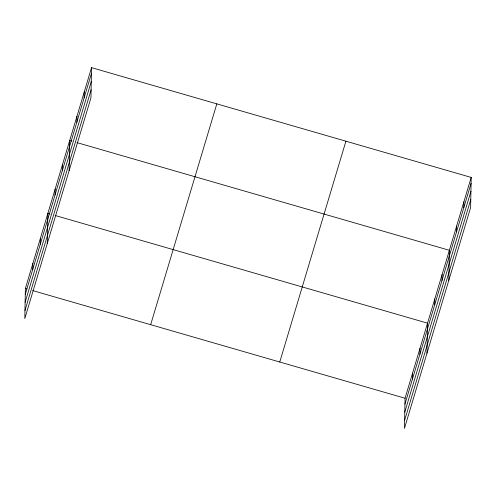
<?xml version="1.0" encoding="UTF-8"?>
<svg xmlns="http://www.w3.org/2000/svg" width="496" height="496" viewBox="0 0 496 496"><rect width="100%" height="100%" fill="white"/><g stroke="black" fill="none" stroke-linecap="round" stroke-linejoin="round"><path stroke-width="0.74" d="M91.531 67.642L25.377 288.461L24.8 318.575L90.954 97.762L91.531 67.642L471.2 177.425L470.623 207.539L404.469 428.358L405.046 398.238L471.2 177.425M32.761 269.334L32.879 263.432M40.263 244.311L40.374 238.409M47.294 243.499L47.87 213.385L50.059 214.018M55.031 194.99L55.149 189.094M62.31 170.705L62.422 164.802M69.124 170.63L69.7 140.517L71.889 141.143M76.868 122.121L76.979 116.225M84.14 97.836L84.258 91.934M412.43 379.111L412.542 373.215M419.926 354.088L420.044 348.186M426.963 353.276L427.54 323.163L55.155 215.487M434.701 304.773L434.818 298.871M441.979 280.482L442.091 274.579M448.793 280.407L449.37 250.294L76.985 142.619M456.531 231.905L456.649 226.002M463.81 207.613L463.921 201.711M25.265 294.357L91.419 73.544M25.11 302.349L91.264 81.536M24.955 310.583L91.109 89.77M150.666 324.688L216.82 103.875M279.756 362.012L345.91 141.199M404.934 404.141L471.088 183.322M404.779 412.133L470.933 191.313M404.624 420.366L470.772 199.547M25.377 288.461L26.834 288.883M32.662 290.569L405.046 398.238"/></g></svg>
